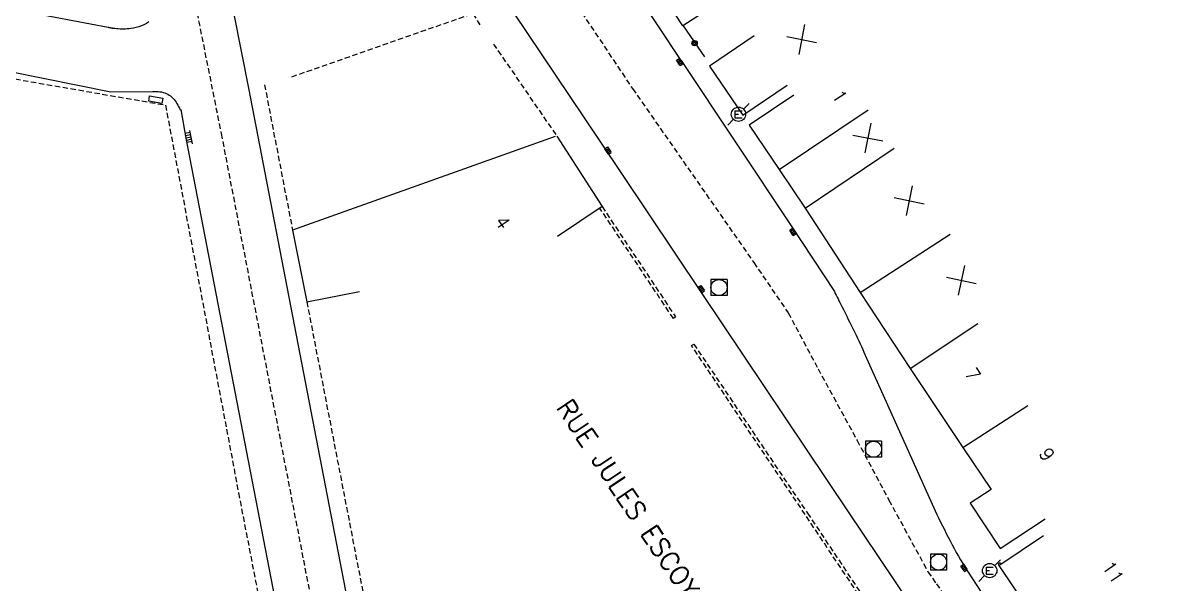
# Model space of a CAD drawing. Header units: millimetres. Extents: x 111999 to 113000, y 130000 to 131000.
# Drawn here: x 112327 to 112434.9, y 130264.4 to 130316.6 of the extents above; entities that cross this region are included whole.
import ezdxf
from ezdxf.enums import TextEntityAlignment as Align

# ---------------------------------------------------------------- set-up
doc = ezdxf.new("R2010")
doc.units = ezdxf.units.MM
doc.linetypes.add('DASHED', pattern=[0.75, 0.5, -0.25])
doc.layers.get('0').update_dxf_attribs({"linetype": 'CONTINUOUS'})
for name, color, linetype in [('W0001', 6, 'DASHED'), ('W0008', 7, 'CONTINUOUS'), ('W0100', 7, 'CONTINUOUS'), ('W0112', 1, 'DASHED'), ('W0322', 7, 'CONTINUOUS'), ('W0400', 7, 'CONTINUOUS'), ('W0402', 7, 'CONTINUOUS'), ('W0420', 7, 'CONTINUOUS'), ('W0471', 7, 'CONTINUOUS'), ('W0989', 7, 'CONTINUOUS'), ('W0991', 7, 'CONTINUOUS'), ('W1102', 7, 'CONTINUOUS')]:
    doc.layers.add(name, color=color, linetype=linetype)
doc.styles.get("Standard").update_dxf_attribs({"font": 'romans.shx', "width": 0.85})

# ---------------------------------------------------------------- blocks, each defined once
blk = doc.blocks.new('T400')
for p, q in [((-0.15, 0.3), (0.15, 0.3)), ((-0.15, -0.25), (-0.15, 0.3)), ((-0.15, 0.15), (0.15, 0.15)), ((-0.15, 0), (0.15, 0)), ((0.15, 0.3), (0.15, -0.25)), ((-0.15, -0.15), (0.15, -0.15)), ((-0.15, -0.25), (-0.15, -0.3)), ((-0.15, -0.3), (0.15, -0.3)), ((0.15, -0.3), (0.15, -0.25))]:
    blk.add_line(p, q)
blk = doc.blocks.new('T471')
for p, q in [((-0.333334, 0.333334), (-0.333334, -0.333334)), ((-0.333334, 0.333334), (0.333334, 0.333334)), ((-0.333334, 0), (0, 0)), ((0.500001, 0.500001), (1.000002, 1.000002)), ((-0.500001, -0.500001), (-1.000002, -1.000002)), ((-0.333334, -0.333334), (0.333334, -0.333334))]:
    blk.add_line(p, q)
blk.add_ellipse((0, 0), major_axis=(0.471405, 0.471405), ratio=1, start_param=5.4977871438, end_param=11.780972451)
blk = doc.blocks.new('T420')
for p, q in [((0.75, 0.75), (-0.75, 0.75)), ((-0.75, 0.75), (-0.75, -0.75)), ((0.75, 0.75), (0.75, -0.75)), ((0.75, -0.75), (-0.75, -0.75))]:
    blk.add_line(p, q)
blk.add_ellipse((0, 0), major_axis=(-0.53, 0.53), ratio=1, start_param=3.926991, end_param=10.210176)
blk = doc.blocks.new('t322o')
at = {"color": 0, "linetype": 'Continuous'}
for radius in [0.25, 0.15]:
    blk.add_circle((0, 0), radius, dxfattribs=at)
blk = doc.blocks.new('t991o')
at = {"color": 0, "linetype": 'Continuous'}
for p, q in [((-1, 1), (1, -1)), ((-1, -1), (1, 1))]:
    blk.add_line(p, q, dxfattribs=at)

msp = doc.modelspace()

# ---------------------------------------------------------------- linework, layer by layer
at = {"layer": 'W0001'}
for points in [[(112280.69, 130432.91), (112292.41, 130425.09), (112302.5, 130417.63), (112302.5, 130417.63), (112310.87, 130411.33), (112329.59, 130380.51), (112337.49, 130346.25), (112345.47, 130306.33), (112391.98, 130065.09), (112404.59, 130000)], [(112329.59, 130380.51), (112351.28, 130356.25), (112356.41, 130349.59), (112364.1, 130340.06), (112383.8, 130310.52)], [(112383.81, 130310.52), (112395.1, 130294.31), (112398.31, 130289.62), (112401.09, 130284.42), (112404.73, 130277.73), (112407.69, 130272.18), (112411.33, 130265.5), (112412.12, 130264.37), (112425.66, 130244.23), (112438.25, 130225.75), (112462.66, 130189.21), (112466.3, 130183.83), (112468.47, 130180.85), (112476.4, 130172.92), (112480.61, 130165.37), (112485, 130157.05), (112491.59, 130146.19), (112509.41, 130119.44), (112573.08, 130024.81)]]:
    msp.add_lwpolyline(points, dxfattribs=at)
at = {"layer": 'W0008'}
for points in [[(112379.28, 130307.89), (112359.67, 130337.09)], [(112388.34, 130313.15), (112377.99, 130328.77)], [(112345.27, 130324.4), (112348.02, 130310.57), (112359.45, 130251.33)], [(112338.72, 130316.74), (112338.51, 130316.6), (112338.28, 130316.48), (112338.05, 130316.38), (112337.8, 130316.29), (112337.55, 130316.22), (112337.3, 130316.16), (112337.05, 130316.12), (112336.88, 130316.09), (112336.72, 130316.08), (112336.55, 130316.07), (112336.38, 130316.06), (112336.21, 130316.06), (112336.05, 130316.07), (112335.88, 130316.08), (112335.71, 130316.09), (112335.55, 130316.12), (112335.38, 130316.14), (112335.34, 130316.15), (112335.3, 130316.16), (112335.25, 130316.16), (112335.21, 130316.17), (112335.16, 130316.18), (112335.12, 130316.19), (112335.08, 130316.2), (112335.03, 130316.2), (112334.99, 130316.21), (112334.95, 130316.22), (112326.7, 130317.77)], [(112325.66, 130312.16), (112335.2, 130310.21), (112339.1, 130310.27), (112339.12, 130310.27), (112339.14, 130310.27), (112339.16, 130310.27), (112339.18, 130310.27), (112339.2, 130310.27), (112339.21, 130310.27), (112339.23, 130310.27), (112339.25, 130310.27), (112339.27, 130310.27), (112339.29, 130310.27), (112339.29, 130310.27), (112339.45, 130310.27), (112339.6, 130310.26), (112339.76, 130310.23), (112339.91, 130310.21), (112340.06, 130310.17), (112340.21, 130310.12), (112340.36, 130310.06), (112340.49, 130310), (112340.62, 130309.92), (112340.75, 130309.84), (112340.87, 130309.74), (112340.98, 130309.63), (112341.08, 130309.52), (112341.17, 130309.4), (112341.27, 130309.27), (112341.34, 130309.13), (112341.43, 130308.99), (112341.51, 130308.85), (112341.58, 130308.71), (112341.66, 130308.56), (112341.7, 130308.58), (112342.19, 130305.91), (112352.93, 130250.26)]]:
    msp.add_lwpolyline(points, dxfattribs=at)
at = {"layer": 'W0008', "flags": 128}
msp.add_lwpolyline([(112388.34, 130313.15), (112398.57, 130297.73), (112402.61, 130291.61, 0.0003), (112403.3, 130290.23, -0.0048), (112404.51, 130287.8, -0.0068), (112405.49, 130285.69), (112412, 130271.18, 0.0158), (112413.41, 130268.38, 0.0243), (112415, 130265.56), (112417.63, 130261.55), (112427.24, 130247.28), (112442.29, 130224.82), (112465.38, 130190.38), (112467.95, 130186.58, 0.0572), (112469.77, 130184.24, 0.1178), (112471.25, 130183.31, 0.2081), (112473.72, 130183.69, 0.1701), (112474.99, 130185.28, 0.1475), (112475.06, 130187.05), (112470.25, 130205.23)], format="xyb", dxfattribs=at)
msp.add_lwpolyline([(112418.53, 130249.34), (112403.86, 130271.18), (112390.29, 130291.43), (112382.73, 130302.71), (112379.28, 130307.89)], dxfattribs=at)
at = {"layer": 'W0100'}
msp.add_line((112417.94, 130266.08), (112422.1, 130268.86), dxfattribs=at)
for points in [[(112392.68, 130319.12), (112388.5, 130316.37), (112386.22, 130319.84), (112380.34, 130328.65), (112378.37, 130331.71), (112382.57, 130334.41)], [(112376.58, 130306.05), (112352.12, 130297.33), (112353.45, 130290.66), (112358.36, 130291.63)], [(112376.75, 130306.09), (112380.96, 130299.53), (112376.81, 130296.74)]]:
    msp.add_lwpolyline(points, dxfattribs=at)
at = {"layer": 'W0100', "flags": 128}
for points in [[(112395.13, 130315.43), (112390.99, 130312.62), (112394.08, 130308.05), (112398.22, 130310.85)], [(112398.82, 130309.91), (112394.67, 130307.11), (112397.46, 130302.97), (112399.89, 130299.37), (112405.02, 130291.51), (112409.67, 130284.45), (112414.57, 130277.09), (112417.22, 130273.17), (112415.25, 130271.89), (112418.07, 130267.65), (112422.24, 130270.42)], [(112417.94, 130266.08), (112425.1, 130255.38), (112427.62, 130257.14), (112432.06, 130250.27), (112432.06, 130250.27)]]:
    msp.add_lwpolyline(points, dxfattribs=at)
at = {"layer": 'W0112'}
for points in [[(112352.05, 130311.63), (112368.92, 130317.52), (112369.73, 130316.24)], [(112370.84, 130314.68), (112376.75, 130306.09)], [(112325.53, 130311.55), (112340.28, 130308.99), (112347.09, 130272.84), (112355.21, 130230.78), (112362.08, 130194.8), (112366.54, 130170.71)], [(112349.51, 130310.89), (112352.12, 130297.33)], [(112380.96, 130299.53), (112387.82, 130289.24), (112387.61, 130289.1), (112380.75, 130299.39)], [(112353.45, 130290.66), (112365.34, 130229.09), (112367.3, 130229.48)], [(112413.2, 130250.89), (112399.89, 130270.82), (112389.3, 130286.57), (112389.51, 130286.71), (112400.1, 130270.96), (112413.41, 130251.03)], [(112418.15, 130266.22), (112418.06, 130266.34), (112417.86, 130266.19), (112417.94, 130266.08)]]:
    msp.add_lwpolyline(points, dxfattribs=at)
at = {"layer": 'W0322', "flags": 128}
msp.add_lwpolyline([(112388.52, 130316.39), (112390.51, 130313.47)], dxfattribs=at)
at = {"layer": 'W0402'}
for points in [[(112342.8, 130305.38), (112342.55, 130306.62), (112342.55, 130306.62)], [(112342.59, 130306.43), (112342.1, 130306.33)], [(112342.63, 130306.22), (112342.14, 130306.12)], [(112342.68, 130306.01), (112342.19, 130305.91)], [(112342.72, 130305.8), (112342.23, 130305.7)], [(112342.76, 130305.59), (112342.27, 130305.49)]]:
    msp.add_lwpolyline(points, dxfattribs=at)
at = {"layer": 'W0471'}
msp.add_lwpolyline([(112340.04, 130309.63), (112339.95, 130309.14), (112338.72, 130309.35), (112338.8, 130309.84), (112340.04, 130309.63)], dxfattribs=at)
at = {"layer": 'W1102'}
for p, q in [((112397.46, 130302.97), (112405.76, 130308.56)), ((112399.89, 130299.37), (112408.19, 130304.96)), ((112405.02, 130291.51), (112413.39, 130296.97)), ((112409.67, 130284.45), (112415.97, 130288.62)), ((112414.57, 130277.09), (112420.63, 130280.98))]:
    msp.add_line(p, q, dxfattribs=at)

# ---------------------------------------------------------------- block references
at = {"layer": 'W0322', "rotation": 312.4916254348382}
msp.add_blockref('t322o', (112389.59, 130314.76), dxfattribs=at)
at = {"layer": 'W0400'}
for p, rotation in [((112388.19, 130313), 33.40569364993275), ((112381.51, 130304.75), 33.12895469045685), ((112398.74, 130297.17), 33.40880104630912), ((112390.2, 130291.85), 34.81425528339236), ((112414.68, 130265.86), 34.44121302691448)]:
    msp.add_blockref('T400', p, dxfattribs=dict(at, rotation=rotation))
at = {"layer": 'W0420'}
for p in [(112391.86, 130291.98), (112406.26, 130276.91), (112412.32, 130266.4)]:
    msp.add_blockref('T420', p, dxfattribs=at)
at = {"layer": 'W0471'}
for p in [(112393.67, 130308.13), (112417.08, 130265.6)]:
    msp.add_blockref('T471', p, dxfattribs=at)
at = {"layer": 'W0991'}
for p, rotation in [((112399.57, 130315.1), 304.1060188267459), ((112405.73, 130305.92), 303.9843374893098), ((112409.58, 130300.08), 303.0943909811715), ((112414.44, 130292.65), 303.3618119922547)]:
    msp.add_blockref('t991o', p, dxfattribs=dict(at, rotation=rotation))

# ---------------------------------------------------------------- texts
at = {"layer": 'W0989'}
msp.add_text('RUE JULES ESCOYEZ', height=1.75, rotation=303.8277, dxfattribs=at).set_placement((112384.18, 130271.11), align=Align.MIDDLE)
at = {"layer": 'W0991'}
for s, rotation, p in [('1', 303.9944, (112403.12, 130309.8)), ('4', 303.8833, (112371.71, 130298.05)), ('7', 303.6888, (112415.51, 130283.88)), ('9', 303.6888, (112422.43, 130276.44)), ('11', 303.7447, (112428.59, 130265.45))]:
    msp.add_text(s, height=1.25, rotation=rotation, dxfattribs=at).set_placement(p, align=Align.MIDDLE)

doc.saveas('drawing.dxf')
